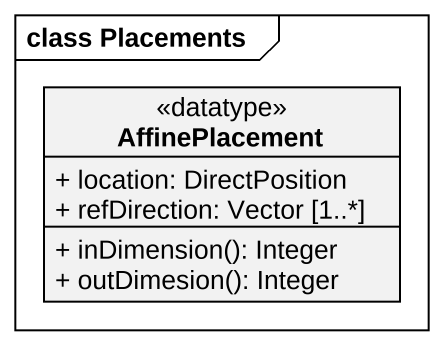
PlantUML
@startuml
mainframe class Placements
hide circle
hide empty members
skinparam classAttributeIconSize 0
class AffinePlacement <<datatype>> {
  + location: DirectPosition
  + refDirection: Vector [1..*]
  + inDimension(): Integer
  + outDimesion(): Integer
}
@enduml
